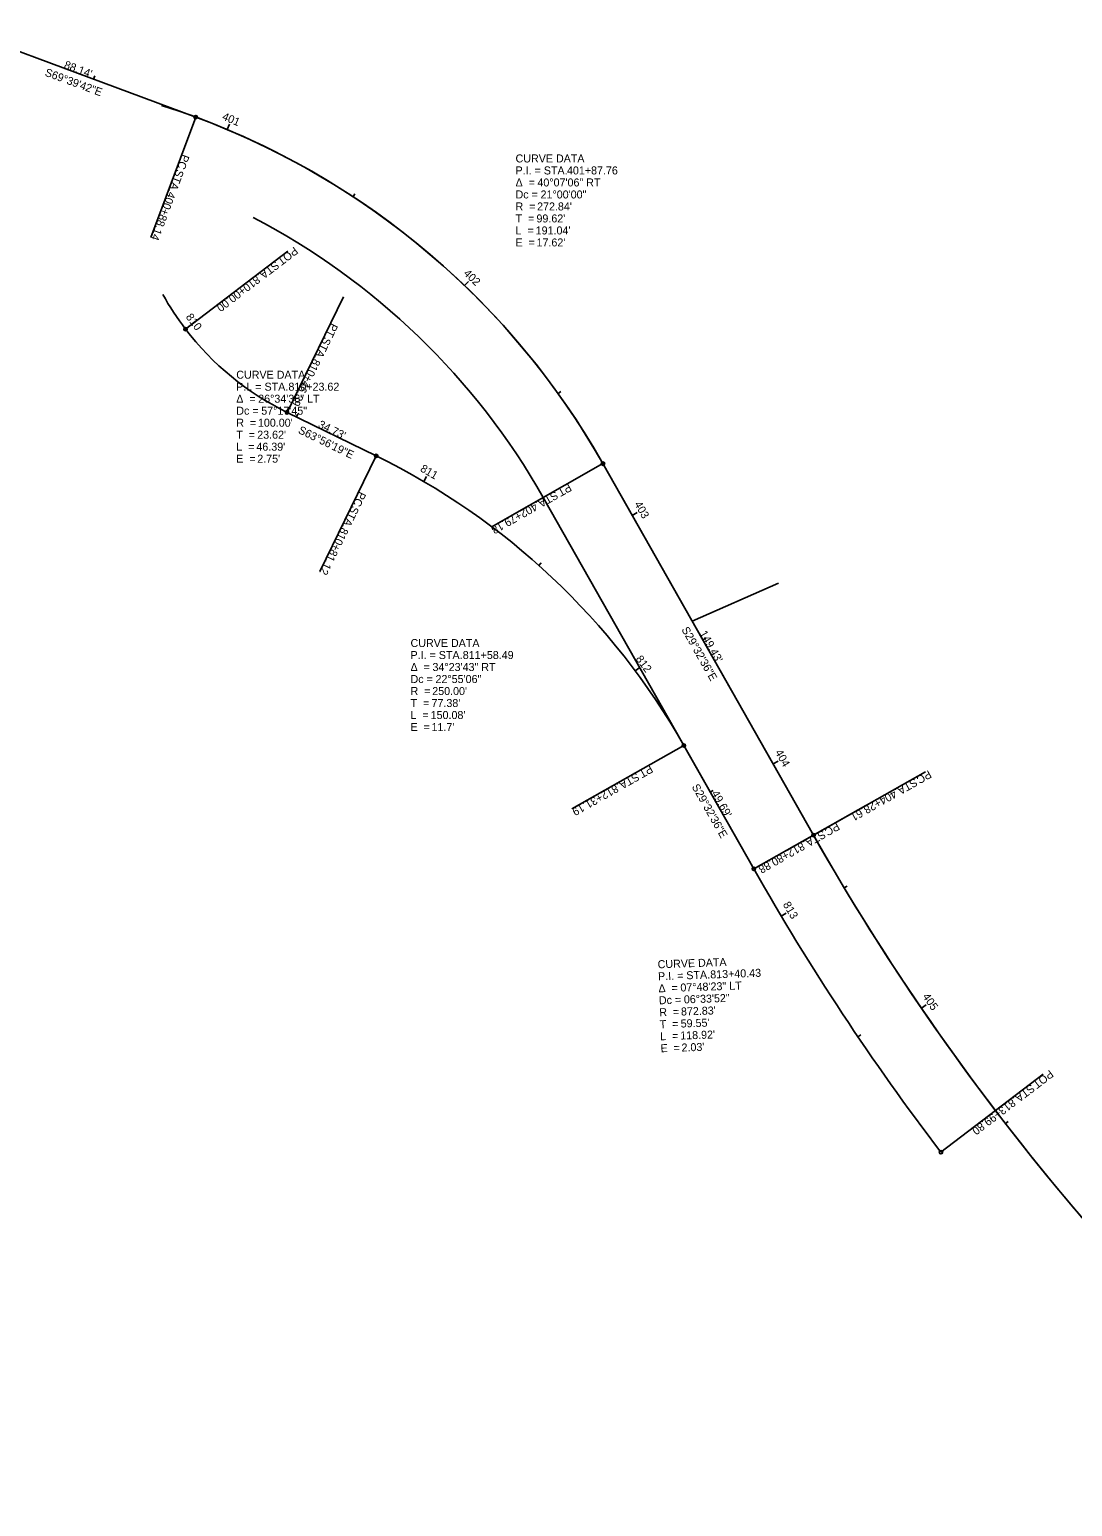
# Model space of a CAD drawing. Extents: x 151854 to 153389, y 329640 to 330325.
# Drawn here: x 152735 to 153100, y 329735 to 330252 of the extents above; entities that cross this region are included whole.
import ezdxf

# ---------------------------------------------------------------- set-up
doc = ezdxf.new("R2010")
doc.units = 0
for name, color, linetype in [('DT_X_Break_Line', 7, 'Continuous'), ('DT_X_Island', 7, 'Continuous'), ('DT_X_Spot_Elev', 7, 'Continuous'), ('DT_X_Terrain_Boundary', 7, 'Continuous'), ('DT_X_Triangles', 7, 'Continuous'), ('DT_X_Void', 7, 'Continuous'), ('GE_X_Cells', 7, 'Continuous'), ('RW_X_Esmt_LA', 7, 'Continuous'), ('RW_X_Esmt_SH', 7, 'Continuous'), ('SC_Scratch3', 7, 'Continuous'), ('SC_Scratch4', 7, 'Continuous'), ('SH_Text', 7, 'Continuous'), ('SV_X_Shot_Marker', 7, 'Continuous'), ('SV_X_Terrain_Boundary', 7, 'Continuous')]:
    doc.layers.add(name, color=color, linetype=linetype)

msp = doc.modelspace()

# ---------------------------------------------------------------- linework, layer by layer
at = {"layer": 'DT_X_Spot_Elev'}
msp.add_arc((152869.1, 330207.36), 100, 209.0431, 217.3828, dxfattribs=at)
at = {"layer": 'DT_X_Triangles'}
for p, q in [((152825.17, 330117.53), (152856.37, 330102.27)), ((152825.17, 330117.53), (152856.37, 330102.27)), ((152825.17, 330117.53), (152856.37, 330102.27)), ((152964.03, 330000.96), (152988.53, 329957.74)), ((152964.03, 330000.96), (152988.53, 329957.74))]:
    msp.add_line(p, q, dxfattribs=at)
for centre, radius, start, end in [((152869.1, 330207.36), 100, 217.362, 243.9386), ((152869.1, 330207.36), 100, 217.362, 243.9386), ((152746.54, 329877.69), 250, 29.5434, 63.9386), ((152746.54, 329877.69), 250, 29.5434, 63.9386), ((152746.54, 329877.69), 250, 29.5434, 63.9386), ((153747.87, 330388.11), 872.83, 209.5434, 217.34988)]:
    msp.add_arc(centre, radius, start, end, dxfattribs=at)
at = {"layer": 'DT_X_Void'}
for p, q in [((152789.62, 330146.68), (152825.39, 330173.99)), ((152825.17, 330117.53), (152844.94, 330157.95)), ((152856.37, 330102.27), (152836.6, 330061.85)), ((152964.03, 330000.96), (152924.88, 329978.77)), ((152988.53, 329957.74), (153027.68, 329979.92)), ((153054.02, 329858.58), (153089.8, 329885.88))]:
    msp.add_line(p, q, dxfattribs=at)
for centre in [(152789.62, 330146.68), (152825.17, 330117.53), (152856.37, 330102.27), (152964.03, 330000.96), (152988.53, 329957.74), (153054.02, 329858.58)]:
    msp.add_circle(centre, 0.6, dxfattribs=at)
at = {"layer": 'RW_X_Esmt_SH'}
for p, q in [((152757.43, 330234.13), (152757.85, 330235.25)), ((152804.22, 330216.51), (152805, 330218.35)), ((152848.27, 330193.01), (152848.93, 330194.01)), ((152887.31, 330161.87), (152888.69, 330163.31)), ((152920.01, 330124.14), (152920.99, 330124.84)), ((152945.99, 330081.46), (152947.73, 330082.45)), ((152970.65, 330037.96), (152971.69, 330038.55)), ((152995.3, 329994.46), (152997.04, 329995.45)), ((153020.19, 329951.1), (153021.22, 329951.71)), ((153047.18, 329909.02), (153048.83, 329910.14)), ((153076.6, 329868.6), (153077.55, 329869.33))]:
    msp.add_line(p, q, dxfattribs=at)
at = {"layer": 'SC_Scratch4'}
for p, q in [((152914.85, 330087.74), (152988.53, 329957.74)), ((152966.96, 330044.48), (152997.2, 330057.78)), ((152988.53, 329957.74), (153009.41, 329969.57))]:
    msp.add_line(p, q, dxfattribs=at)
for centre, radius, start, end in [((152698.36, 329965.04), 248.84, 29.5434, 62.4876), ((153747.87, 330388.11), 872.83, 209.5434, 217.34988)]:
    msp.add_arc(centre, radius, start, end, dxfattribs=at)
at = {"layer": 'SH_Text'}
for p, q in [((152793.19, 330220.87), (152777.55, 330178.68)), ((152935.73, 330099.57), (152896.58, 330077.39)), ((153009.41, 329969.57), (153048.56, 329991.76))]:
    msp.add_line(p, q, dxfattribs=at)
for centre in [(152793.19, 330220.87), (152935.73, 330099.57), (153009.41, 329969.57)]:
    msp.add_circle(centre, 0.6, dxfattribs=at)
at = {"layer": 'SV_X_Shot_Marker'}
for p, q in [((152793.19, 330220.87), (152710.55, 330251.5)), ((152710.55, 330251.5), (152793.19, 330220.87)), ((152935.73, 330099.57), (153009.41, 329969.57)), ((152942.13, 330088.28), (153009.41, 329969.57))]:
    msp.add_line(p, q, dxfattribs=at)
for centre, radius, start, end in [((152698.36, 329965.04), 272.84, 29.5434, 72.3082), ((152698.36, 329965.04), 272.84, 29.5434, 69.6616), ((152698.36, 329965.04), 272.84, 29.5434, 69.6616), ((153747.87, 330388.11), 848.83, 209.5434, 230.34447), ((153747.87, 330388.11), 848.83, 209.5434, 225.107), ((153747.87, 330388.11), 848.83, 209.5434, 225.107)]:
    msp.add_arc(centre, radius, start, end, dxfattribs=at)
at = {"layer": 'SV_X_Terrain_Boundary'}
for p, q in [((152789.62, 330146.68), (152791.21, 330147.89)), ((152828.42, 330115.94), (152828.94, 330117.02)), ((152873, 330093.34), (152874.02, 330095.07)), ((152913.33, 330063.92), (152914.13, 330064.81)), ((152947, 330027.07), (152948.6, 330028.26)), ((152973.3, 329984.6), (152974.35, 329985.19)), ((152998.14, 329941.2), (152999.86, 329942.23)), ((153024.96, 329899.01), (153025.95, 329899.68))]:
    msp.add_line(p, q, dxfattribs=at)

# ---------------------------------------------------------------- texts
at = {"layer": 'DT_X_Break_Line'}
for s, rotation, p in [('S63°56\'19"E', 333.9386, (152828.83, 330110.39)), ('S29°32\'36"E', 299.5434, (152966.71, 329986.5))]:
    msp.add_text(s, height=2.8, rotation=rotation, dxfattribs=at).set_placement(p)
at = {"layer": 'DT_X_Island'}
for s, p in [('CURVE DATA', (152807.4, 330129.3)), ('Δ  = ', (152807.4, 330120.9)), ('P.I. = STA. ', (152807.4, 330125.1)), ('26°34\'36" LT', (152815.07, 330120.9)), ('810+23.62', (152825.66, 330125.1)), ('Dc = ', (152807.4, 330116.7)), ('57°17\'45"', (152816.14, 330116.7)), ('R  = ', (152807.4, 330112.5)), ("100.00'", (152814.98, 330112.5)), ('T  = ', (152807.4, 330108.3)), ("23.62'", (152814.73, 330108.3)), ('L  = ', (152807.4, 330104.1)), ('E  = ', (152807.4, 330099.9)), ("46.39'", (152814.44, 330104.1)), ("2.75'", (152814.74, 330099.9)), ('CURVE DATA', (152868.39, 330035.39)), ('P.I. = STA. ', (152868.39, 330031.19)), ('811+58.49', (152886.66, 330031.19)), ('Δ  = ', (152868.39, 330026.99)), ('Dc = ', (152868.39, 330022.79)), ('34°23\'43" RT', (152876.07, 330026.99)), ('22°55\'06"', (152877.13, 330022.79)), ('R  = ', (152868.39, 330018.59)), ("250.00'", (152875.98, 330018.59)), ('T  = ', (152868.39, 330014.39)), ("77.38'", (152875.73, 330014.39)), ('L  = ', (152868.39, 330010.19)), ("150.08'", (152875.43, 330010.19)), ('E  = ', (152868.39, 330005.99)), ("11.7'", (152875.73, 330005.99))]:
    msp.add_text(s, height=2.8, dxfattribs=at).set_placement(p)
for s, p in [('CURVE DATA', (152954.91, 329922.94)), ('P.I. = STA. ', (152955.06, 329918.74)), ('813+40.43', (152973.32, 329919.38)), ('Δ  = ', (152955.21, 329914.54)), ('07°48\'23" LT', (152962.88, 329914.81)), ('Dc = ', (152955.35, 329910.34)), ('06°33\'52"', (152964.09, 329910.65)), ('R  = ', (152955.5, 329906.15)), ("872.83'", (152963.08, 329906.41)), ('T  = ', (152955.64, 329901.95)), ("118.92'", (152962.83, 329898)), ("59.55'", (152962.98, 329902.21)), ('L  = ', (152955.79, 329897.75)), ('E  = ', (152955.94, 329893.56)), ("2.03'", (152963.27, 329893.81))]:
    msp.add_text(s, height=2.8, rotation=1.9934, dxfattribs=at).set_placement(p)
at = {"layer": 'DT_X_Terrain_Boundary'}
for s, rotation, p in [("34.73'", 333.9386, (152835.79, 330112.38)), ("49.69'", 299.5434, (152973.58, 329984.21))]:
    msp.add_text(s, height=2.8, rotation=rotation, dxfattribs=at).set_placement(p)
at = {"layer": 'DT_X_Void'}
for s, rotation, p in [('POT', 217.362, (152827.64, 330175.65)), (' STA. ', 217.362, (152821.92, 330171.28)), ('810+00.00', 217.362, (152814.4, 330165.54)), ('PT', 243.9386, (152840.6, 330148.98)), (' STA. ', 243.9386, (152838.66, 330145.01)), ('810+46.39', 243.9386, (152834.51, 330136.52)), ('PC', 243.9386, (152850.44, 330090.06)), (' STA. ', 243.9386, (152848.43, 330085.94)), ('810+81.12', 243.9386, (152844.28, 330077.45)), (' STA. ', 209.5434, (152948.36, 329992.03)), ('PT', 209.5434, (152952.2, 329994.21)), ('812+31.19', 209.5434, (152940.14, 329987.37)), ('PC', 209.5434, (153017.55, 329974.13)), (' STA. ', 209.5434, (153013.56, 329971.87)), ('812+80.88', 209.5434, (153005.33, 329967.21)), ('POT', 217.3499, (153092.05, 329887.55)), (' STA. ', 217.3499, (153086.32, 329883.18)), ('813+99.80', 217.3499, (153078.81, 329877.45))]:
    msp.add_text(s, height=2.8, rotation=rotation, dxfattribs=at).set_placement(p)
at = {"layer": 'GE_X_Cells'}
for s, rotation, p in [('S69°39\'42"E', 339.6616, (152740.16, 330235.41)), ('S29°32\'36"E', 299.5434, (152963.11, 330041.52))]:
    msp.add_text(s, height=2.8, rotation=rotation, dxfattribs=at).set_placement(p)
at = {"layer": 'RW_X_Esmt_LA'}
for s, p in [('CURVE DATA', (152905.14, 330204.99)), ('P.I. = STA. ', (152905.14, 330200.79)), ('401+87.76', (152923.13, 330200.79)), ('Δ  = ', (152905.14, 330196.59)), ('40°07\'06" RT', (152912.79, 330196.59)), ('Dc = ', (152905.14, 330192.39)), ('R  = ', (152905.14, 330188.19)), ("272.84'", (152912.68, 330188.19)), ('21°00\'00"', (152913.89, 330192.39)), ('T  = ', (152905.14, 330183.99)), ("99.62'", (152912.46, 330183.99)), ('L  = ', (152905.14, 330179.79)), ("191.04'", (152912.18, 330179.79)), ('E  = ', (152905.14, 330175.59)), ("17.62'", (152912.48, 330175.59))]:
    msp.add_text(s, height=2.8, dxfattribs=at).set_placement(p)
at = {"layer": 'RW_X_Esmt_SH'}
for s, rotation, p in [('401', 337.1707, (152802.22, 330220.06)), ('402', 316.1707, (152886.72, 330165.9)), ('403', 299.5434, (152946.59, 330085.47)), ('404', 299.5434, (152995.86, 329998.55)), ('405', 304.3622, (153047.43, 329913.07))]:
    msp.add_text(s, height=2.8, rotation=rotation, dxfattribs=at).set_placement(p)
at = {"layer": 'SC_Scratch3'}
for s, rotation, p in [("88.14'", 339.6616, (152746.89, 330238.07)), ("149.43'", 299.5434, (152969.43, 330040.19))]:
    msp.add_text(s, height=2.8, rotation=rotation, dxfattribs=at).set_placement(p)
at = {"layer": 'SH_Text'}
for s, rotation, p in [('PC', 249.6616, (152788.48, 330208.06)), (' STA. ', 249.6616, (152786.88, 330203.74)), ('400+88.14', 249.6616, (152783.64, 330195)), ('PT', 209.5434, (152923.73, 330092.73)), (' STA. ', 209.5434, (152919.95, 330090.59)), ('402+79.18', 209.5434, (152911.84, 330085.99)), (' STA. ', 209.5434, (153045.7, 329990.1)), ('PC', 209.5434, (153049.7, 329992.36)), ('404+28.61', 209.5434, (153037.59, 329985.5))]:
    msp.add_text(s, height=2.8, rotation=rotation, dxfattribs=at).set_placement(p)
at = {"layer": 'SV_X_Terrain_Boundary'}
for s, rotation, p in [('810', 307.362, (152789.58, 330150.85)), ('811', 329.6106, (152871.55, 330097.09)), ('812', 306.6923, (152947.04, 330031.19)), ('813', 300.7987, (152998.61, 329945.29))]:
    msp.add_text(s, height=2.8, rotation=rotation, dxfattribs=at).set_placement(p)

doc.saveas('drawing.dxf')
